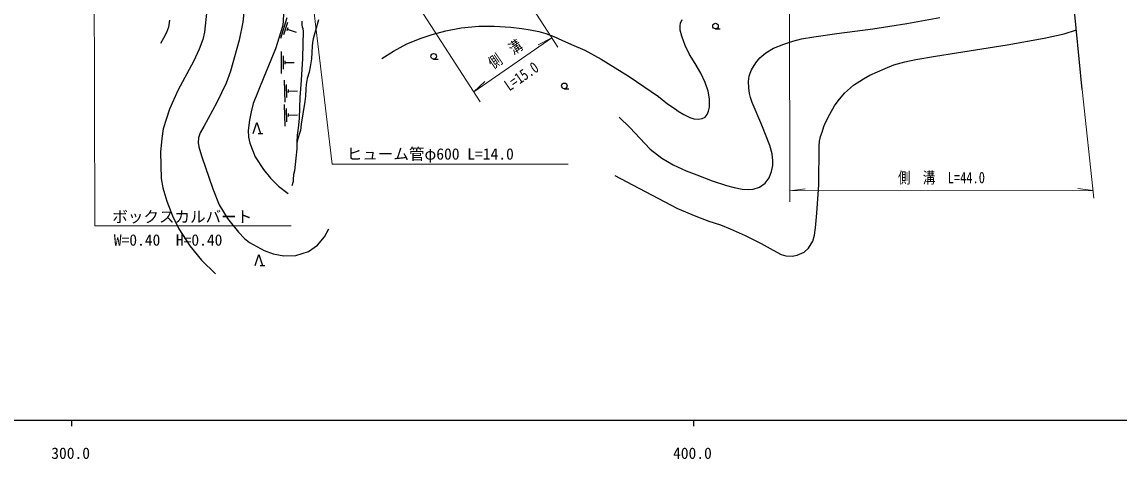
# Model space of a CAD drawing. Units: millimetres at full size, sheet at 1:1000; details may follow other scales. Extents: x 40000 to 680000, y 20000 to 380000.
# Drawn here: x 360014 to 536456, y 198715 to 269080 of the extents above; entities that cross this region are included whole.
import ezdxf
from ezdxf.enums import TextEntityAlignment as Align

# ---------------------------------------------------------------- set-up
doc = ezdxf.new("R2010")
doc.units = ezdxf.units.MM
doc.header["$LTSCALE"] = 1000
for name, color, linetype, lineweight in [('M-BGD', 7, 'Continuous', 25), ('M-BMK-OTRS', 5, 'Continuous', 25), ('M-STR-HTXT', 7, 'Continuous', 13), ('M-TTL-BAND', 7, 'Continuous', 25)]:
    doc.layers.add(name, color=color, linetype=linetype, lineweight=lineweight)
doc.styles.add('ＭＳ ゴシック', font='')
doc.styles.get('ＭＳ ゴシック').set_extended_font_data('MS Gothic')

msp = doc.modelspace()

# ---------------------------------------------------------------- linework, layer by layer
at = {"layer": 'M-BGD'}
for p, q in [((402631, 269742), (401610, 266394)), ((402714, 268985), (402101, 266976)), ((402766, 268127), (402623, 267659)), ((402694, 267893), (404129, 267455)), ((471559, 267967), (472309, 267967)), ((401702, 264296), (401702, 260796)), ((402002, 263596), (402002, 261496)), ((426228, 263105), (426978, 263105)), ((402302, 262791), (402302, 262301)), ((402302, 262546), (403802, 262546)), ((402190, 259686), (402293, 256188)), ((402511, 258995), (402572, 256896)), ((402834, 258199), (402849, 257710)), ((402841, 257954), (404341, 257999)), ((447242, 258335), (447992, 258335)), ((402174, 255809), (402291, 252311)), ((402498, 255119), (402568, 253020)), ((402824, 254325), (402841, 253835)), ((402832, 254080), (404332, 254130)), ((397993, 251109), (398746, 251109)), ((398301, 229859), (399053, 229859))]:
    msp.add_line(p, q, dxfattribs=at)
for points in [[(396865, 285226), (398727, 283326), (400074, 280950), (401342, 277308), (401857, 274972), (402095, 272715), (402096, 270554), (402003, 269102), (401893, 268350), (400788, 264731), (398935, 260200), (397198, 255926), (396867, 254603), (396635, 253280), (396404, 251618), (396470, 250527), (396668, 249551), (397148, 248328), (397545, 247352), (398871, 245339), (400013, 243933), (401254, 242660), (402809, 241453)], [(395989, 273245), (395558, 269016), (394960, 266158), (393554, 261171), (392857, 259245), (391353, 256115), (389279, 252234), (388652, 251222), (388387, 250429), (388373, 249678), (388485, 248982), (388916, 247550), (390726, 242208), (391743, 239665), (393065, 237412), (394847, 235214), (395807, 234226), (396601, 233601), (398945, 232309), (400425, 231764), (402139, 231413), (404086, 231472), (406112, 232114), (407572, 233126), (408663, 234469), (409364, 235753)], [(389728, 270977), (389367, 267413), (389122, 266256), (388514, 264710), (387646, 262816), (385086, 258025), (383746, 255041), (382718, 251895), (382497, 250299), (382299, 248090), (382414, 243895), (382674, 242353), (383331, 240208), (384252, 237858), (385270, 235757), (387022, 233065), (388897, 230737), (391153, 228530)], [(383741, 269375), (383572, 268237), (383267, 267384), (382786, 266456), (382318, 265598)], [(405028, 269176), (405033, 268554), (405089, 268313), (405172, 268012), (405242, 267558), (405265, 267215), (405219, 266788), (405205, 266331), (405205, 265599), (405126, 263203), (404925, 259714), (404698, 256934), (404574, 253583), (404503, 252455), (404393, 251599), (404276, 250855), (404224, 249785), (404230, 248657), (404042, 247161), (403945, 246130), (403828, 245125), (403698, 244537), (403659, 243694), (403607, 243395), (403425, 242701)], [(407698, 269438), (407249, 267676), (407016, 266956), (406872, 266373), (406758, 265781), (406686, 265181), (406658, 264148), (406567, 263127), (406376, 261855), (406185, 260992), (405894, 259962), (405703, 258981), (405670, 258270), (405593, 257155), (405503, 256254), (405192, 254280), (404930, 252597), (404791, 251612), (404600, 250982), (404428, 250401), (404295, 249881), (404226, 249474)], [(417911, 263178), (419770, 264379), (421939, 265561), (424245, 266477), (425979, 267078), (428187, 267659), (430655, 268106), (433514, 268391), (435968, 268401), (438639, 268234), (440431, 268014), (441741, 267788), (443151, 267522), (444264, 267197), (445546, 266724), (446847, 266163), (448384, 265463), (450552, 264508), (453178, 263085), (457692, 260318), (462387, 257082), (463855, 255920), (465058, 255093), (465560, 254738), (466467, 254177), (467427, 253671), (468087, 253494), (468817, 253435), (469428, 253514), (469891, 253760), (470206, 254154), (470453, 254705), (470571, 255385), (470591, 256698), (470354, 257910), (469901, 259318), (469210, 260851), (468264, 262387), (467357, 263825), (466667, 265303), (466430, 266019), (466144, 266787), (465888, 267742), (465859, 268442), (465918, 268855), (466184, 269446)], [(456081, 253751), (457783, 252066), (461071, 248594), (462948, 247167), (464742, 246096), (466838, 245133), (468554, 244474), (471031, 243477), (473322, 242743), (474570, 242426), (475830, 242156), (476802, 242088), (477639, 242164), (478653, 242477), (479558, 243119), (480166, 243997), (480580, 245019), (480766, 245954), (480783, 246731), (480673, 247854), (480276, 249181), (478999, 252456), (477443, 256112), (477197, 256906), (477037, 257582), (476910, 258486), (476867, 259471), (476910, 259935), (476977, 260366), (477129, 260805), (477366, 261371), (478025, 262478), (478703, 263292), (479625, 264128), (480859, 264872), (482561, 265525), (484006, 265982), (485401, 266353), (487371, 266691), (491069, 267207), (496834, 267959), (502315, 268805), (507620, 269778)], [(455371, 244349), (459242, 242346), (465461, 239056), (468383, 237829), (470502, 236992), (472355, 236401), (473922, 235780), (476308, 234716), (478894, 233439), (480855, 232326), (482137, 231657), (482866, 231440), (483901, 231401), (484713, 231528), (485807, 232020), (486507, 232671), (487216, 233784), (487502, 234759), (487650, 235915), (487838, 238279), (488173, 242884), (488252, 249107), (488303, 249884), (488460, 250623), (488687, 251342), (488963, 252248), (489298, 253006), (489939, 254227), (490680, 255563), (491281, 256381), (492306, 257612), (493745, 258883), (495342, 259937), (496387, 260518), (498815, 261606), (500235, 262158), (501979, 262630), (503773, 263005), (506931, 263549), (510322, 264090), (518458, 265392), (524437, 266448), (527621, 267148), (529599, 267798)], [(397206, 251109), (397788, 252891), (398371, 251109)], [(397514, 229859), (398096, 231641), (398678, 229859)]]:
    msp.add_lwpolyline(points, dxfattribs=at)
for centre in [(471559, 268417), (426228, 263555), (447242, 258785)]:
    msp.add_circle(centre, 450, dxfattribs=at)
at = {"layer": 'M-BMK-OTRS'}
msp.add_line((530513, 258217), (523335, 333447), dxfattribs=at)
at = {"layer": 'M-STR-HTXT'}
for p, q in [((427100, 294684), (446190, 265008)), ((483441, 289574), (483524, 240123)), ((413642, 287429), (433694, 256223)), ((432668, 257820), (445220, 266516)), ((445220, 266516), (443027, 265412)), ((432668, 257820), (434472, 259485)), ((530513, 258217), (532411, 240688)), ((483521, 241866), (485952, 242212)), ((532274, 241949), (483521, 241866)), ((532274, 241949), (529843, 242286))]:
    msp.add_line(p, q, dxfattribs=at)
for points in [[(371594, 297148), (371713, 236265), (403323, 236265)], [(405016, 287225), (409888, 246210), (447876, 246210)]]:
    msp.add_lwpolyline(points, dxfattribs=at)
at = {"layer": 'M-TTL-BAND'}
for p, q in [((40000, 205000), (579000, 205000)), ((368000, 205000), (368000, 204000)), ((468000, 205000), (468000, 204000))]:
    msp.add_line(p, q, dxfattribs=at)

# ---------------------------------------------------------------- texts
at = {"layer": 'M-STR-HTXT', "style": 'ＭＳ ゴシック', "width": 0.8}
for s, rotation, p in [('側\u3000溝', 34.713, (438575, 262701)), ('L=15.0', 34.713, (441176, 259129)), ('側\u3000溝\u3000L=44.0', 0.097, (507897, 242556))]:
    msp.add_text(s, height=1833, rotation=rotation, dxfattribs=at).set_placement(p, align=Align.BOTTOM_CENTER)
at = {"layer": 'M-STR-HTXT', "style": 'ＭＳ ゴシック'}
for s, p in [('ヒューム管φ600 L=14.0', (412253, 246363)), ('ボックスカルバート', (374545, 236253)), ('W=0.40\u3000H=0.40', (374788, 232513))]:
    msp.add_text(s, height=1833, dxfattribs=at).set_placement(p, align=Align.BOTTOM_LEFT)
at = {"layer": 'M-TTL-BAND', "style": 'ＭＳ ゴシック'}
for s, p in [('300.0', (367844, 198195)), ('400.0', (467844, 198195))]:
    msp.add_text(s, height=1833, dxfattribs=at).set_placement(p, align=Align.BOTTOM_CENTER)

doc.saveas('drawing.dxf')
